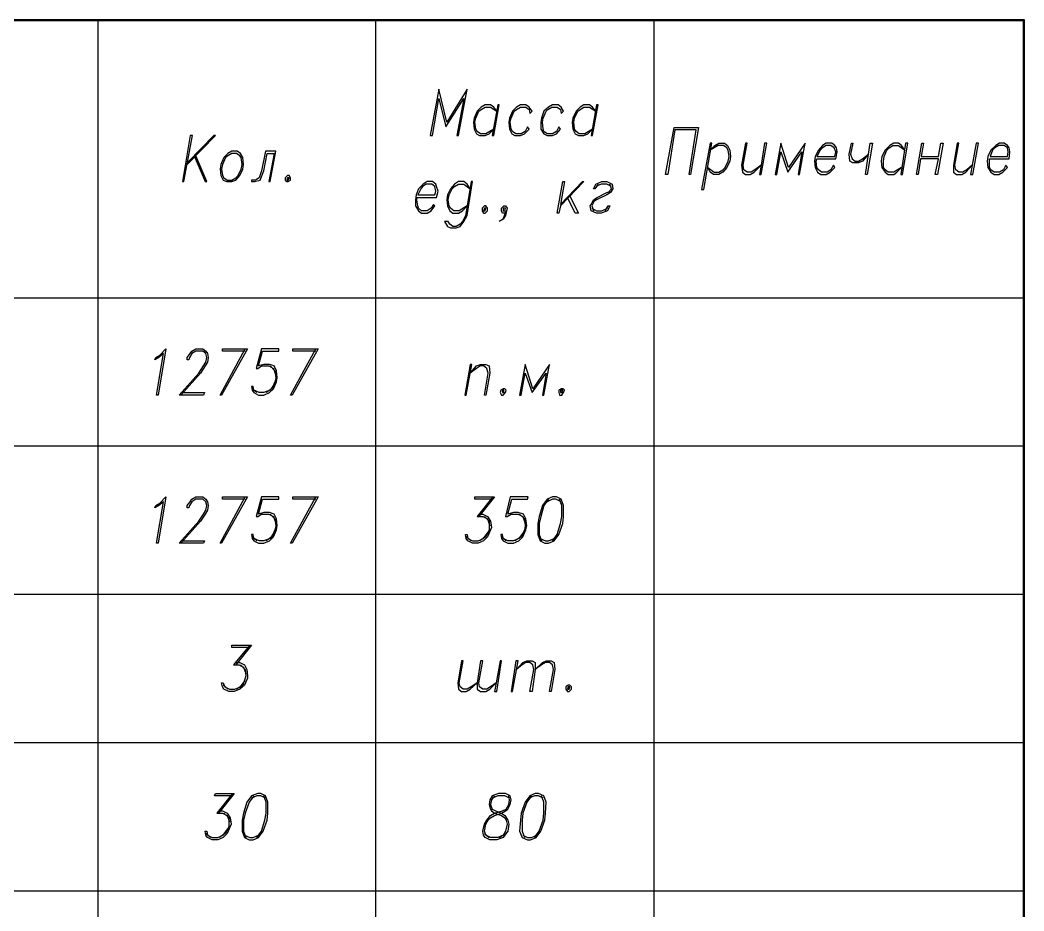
# Model space of a CAD drawing. Header units: millimetres. Extents: x 4241 to 6572, y 870 to 1291.
# Drawn here: x 5829.4 to 5883.6, y 1128.4 to 1176.5 of the extents above; entities that cross this region are included whole.
import ezdxf

# ---------------------------------------------------------------- set-up
doc = ezdxf.new("R2010")
doc.units = ezdxf.units.MM
doc.layers.add('PDF _0', color=7, linetype='Continuous')

msp = doc.modelspace()

# ---------------------------------------------------------------- linework, layer by layer
at = {"layer": 'PDF _0', "lineweight": 50}
msp.add_lwpolyline([(5883.6259, 977.5531), (5693.6273, 977.5531), (5693.6273, 1176.5266), (5883.6259, 1176.5266)], close=True, dxfattribs=at)
at = {"layer": 'PDF _0', "lineweight": 30}
for points in [[(5833.6285, 1176.5266), (5833.6285, 977.5531)], [(5848.615, 1176.5266), (5848.615, 977.5531)], [(5863.6439, 1176.5266), (5863.6439, 977.5531)], [(5693.6273, 1161.5401), (5883.6259, 1161.5401)], [(5693.6273, 1153.5388), (5883.6259, 1153.5388)], [(5693.6273, 1145.5376), (5883.6259, 1145.5376)], [(5693.6273, 1137.5363), (5883.6259, 1137.5363)], [(5693.6273, 1129.535), (5883.6259, 1129.535)]]:
    msp.add_lwpolyline(points, dxfattribs=at)
at = {"layer": 'PDF _0', "lineweight": 25}
for points in [[(5853.0179, 1170.3034), (5853.1025, 1170.3034), (5853.5682, 1172.8012), (5852.4675, 1171.0231), (5852.0442, 1172.8012), (5851.5785, 1170.3034), (5851.7055, 1170.3034), (5852.0442, 1172.2931), (5852.4252, 1170.7691), (5853.3989, 1172.2931)], [(5855.0076, 1170.6421), (5854.5843, 1170.3881), (5854.2879, 1170.3881), (5854.1186, 1170.5151), (5854.0339, 1170.6421), (5853.9916, 1171.0231), (5854.0339, 1171.2348), (5854.2032, 1171.6158), (5854.3302, 1171.7005), (5854.5419, 1171.8275), (5854.8383, 1171.8275), (5855.1769, 1171.6158), (5855.0076, 1171.8275), (5854.8383, 1171.9545), (5854.5419, 1171.9545), (5854.3302, 1171.8275), (5854.1186, 1171.6158), (5853.9492, 1171.2348), (5853.9069, 1171.0231), (5853.9492, 1170.6421), (5854.0762, 1170.3881), (5854.2456, 1170.3034), (5854.5419, 1170.3034), (5854.7536, 1170.3881)], [(5855.0076, 1170.3034), (5855.3039, 1171.9545), (5855.2193, 1171.9545), (5854.9229, 1170.3034)], [(5856.9127, 1170.6421), (5856.828, 1170.7691), (5856.701, 1170.5151), (5856.4893, 1170.3881), (5856.193, 1170.3881), (5856.0236, 1170.5151), (5855.939, 1170.6421), (5855.8966, 1171.0231), (5855.939, 1171.2348), (5856.1083, 1171.6158), (5856.2353, 1171.7005), (5856.447, 1171.8275), (5856.7433, 1171.8275), (5856.9127, 1171.7005), (5856.955, 1171.4888), (5857.082, 1171.6158), (5856.9127, 1171.8275), (5856.7433, 1171.9545), (5856.447, 1171.9545), (5856.2353, 1171.8275), (5856.0236, 1171.6158), (5855.8543, 1171.2348), (5855.812, 1171.0231), (5855.8543, 1170.6421), (5855.9813, 1170.3881), (5856.1506, 1170.3034), (5856.447, 1170.3034), (5856.6587, 1170.3881)], [(5858.6061, 1170.6421), (5858.5214, 1170.7691), (5858.3944, 1170.5151), (5858.1827, 1170.3881), (5857.8864, 1170.3881), (5857.717, 1170.5151), (5857.6747, 1170.6421), (5857.6324, 1171.0231), (5857.6747, 1171.2348), (5857.844, 1171.6158), (5857.9287, 1171.7005), (5858.1404, 1171.8275), (5858.4367, 1171.8275), (5858.6061, 1171.7005), (5858.6484, 1171.4888), (5858.7754, 1171.6158), (5858.6484, 1171.8275), (5858.4791, 1171.9545), (5858.1827, 1171.9545), (5857.971, 1171.8275), (5857.717, 1171.6158), (5857.59, 1171.2348), (5857.5477, 1171.0231), (5857.5477, 1170.6421), (5857.717, 1170.3881), (5857.8864, 1170.3034), (5858.1827, 1170.3034), (5858.3944, 1170.3881)], [(5860.3418, 1170.6421), (5859.9184, 1170.3881), (5859.6221, 1170.3881), (5859.4528, 1170.5151), (5859.3681, 1170.6421), (5859.3258, 1171.0231), (5859.3681, 1171.2348), (5859.5374, 1171.6158), (5859.6644, 1171.7005), (5859.8761, 1171.8275), (5860.1724, 1171.8275), (5860.5111, 1171.6158), (5860.3418, 1171.8275), (5860.1724, 1171.9545), (5859.8761, 1171.9545), (5859.6644, 1171.8275), (5859.4528, 1171.6158), (5859.2834, 1171.2348), (5859.2411, 1171.0231), (5859.2834, 1170.6421), (5859.4104, 1170.3881), (5859.5798, 1170.3034), (5859.8761, 1170.3034), (5860.0878, 1170.3881)], [(5860.3418, 1170.3034), (5860.6381, 1171.9545), (5860.5535, 1171.9545), (5860.2571, 1170.3034)], [(5864.4059, 1168.1867), (5864.2789, 1168.1867), (5864.7446, 1170.7268), (5866.057, 1170.7268), (5865.6336, 1168.1867), (5865.549, 1168.1867), (5865.93, 1170.5998), (5864.7869, 1170.5998)], [(5838.2854, 1167.8057), (5838.751, 1170.3034), (5838.624, 1170.3034), (5838.2007, 1167.8057)], [(5840.8678, 1169.4567), (5840.6561, 1169.3297), (5840.4444, 1169.118), (5840.2751, 1168.737), (5840.2328, 1168.483), (5840.2751, 1168.1443), (5840.4021, 1167.8903), (5840.5714, 1167.8057), (5840.8678, 1167.8057), (5841.0795, 1167.8903), (5841.2911, 1168.1443), (5841.4605, 1168.483), (5841.5028, 1168.737), (5841.4605, 1169.118), (5841.3335, 1169.3297), (5841.1641, 1169.4567)], [(5842.8575, 1167.8057), (5842.9422, 1167.8057), (5843.2385, 1169.4567), (5842.6882, 1169.4567), (5842.4765, 1168.3983), (5842.3495, 1168.0173), (5842.1378, 1167.8903), (5841.9261, 1167.8903), (5841.9261, 1167.8057), (5842.0955, 1167.8057), (5842.3918, 1167.8903), (5842.6035, 1168.3983), (5842.7728, 1169.3297), (5843.1539, 1169.3297)], [(5866.3533, 1167.3823), (5866.7767, 1169.8801), (5866.692, 1169.8801), (5866.2263, 1167.3823)], [(5866.565, 1168.5677), (5866.9037, 1168.3137), (5867.1577, 1168.3137), (5867.3694, 1168.4407), (5867.4964, 1168.5677), (5867.6657, 1168.9064), (5867.708, 1169.1604), (5867.6657, 1169.4991), (5867.581, 1169.6261), (5867.4117, 1169.7531), (5867.1154, 1169.7531), (5866.692, 1169.4991), (5866.946, 1169.7531), (5867.1577, 1169.8801), (5867.454, 1169.8801), (5867.6234, 1169.7531), (5867.7504, 1169.4991), (5867.7927, 1169.1604), (5867.7504, 1168.9064), (5867.581, 1168.5677), (5867.3694, 1168.3137), (5867.1577, 1168.1867), (5866.8613, 1168.1867), (5866.692, 1168.3137)], [(5869.4438, 1168.6947), (5869.1051, 1168.4407), (5868.8934, 1168.3137), (5868.6817, 1168.3137), (5868.5124, 1168.4407), (5868.4701, 1168.6947), (5868.6817, 1169.8801), (5868.5971, 1169.8801), (5868.3854, 1168.6947), (5868.4277, 1168.3137), (5868.5971, 1168.1867), (5868.8511, 1168.1867), (5869.0628, 1168.3137), (5869.4438, 1168.6947), (5869.3591, 1168.1867), (5869.4438, 1168.1867), (5869.7401, 1169.8801), (5869.6131, 1169.8801)], [(5870.2058, 1168.1867), (5870.2905, 1168.1867), (5870.5021, 1169.4144), (5870.8832, 1168.3137), (5871.6452, 1169.4144), (5871.4335, 1168.1867), (5871.5182, 1168.1867), (5871.8145, 1169.8801), (5870.9255, 1168.5677), (5870.5021, 1169.8801)], [(5872.4495, 1169.0334), (5873.4656, 1169.0334), (5873.5502, 1169.4144), (5873.5079, 1169.6261), (5873.4232, 1169.7531), (5873.2539, 1169.8801), (5872.9576, 1169.8801), (5872.7459, 1169.7531), (5872.5342, 1169.4991), (5872.3649, 1169.1604), (5872.3225, 1168.9064), (5872.3649, 1168.5677), (5872.4919, 1168.3137), (5872.6612, 1168.1867), (5872.9576, 1168.1867), (5873.1692, 1168.3137), (5873.4232, 1168.5677), (5873.3386, 1168.6947), (5873.2116, 1168.4407), (5872.9999, 1168.3137), (5872.7035, 1168.3137), (5872.5342, 1168.4407), (5872.4495, 1168.5677), (5872.4072, 1168.9064)], [(5873.4232, 1169.1604), (5873.4656, 1169.4144), (5873.3809, 1169.6261), (5873.2116, 1169.7531), (5872.9576, 1169.7531), (5872.7459, 1169.6261), (5872.6189, 1169.4991), (5872.4495, 1169.1604)], [(5875.2436, 1169.2874), (5874.905, 1168.9064), (5874.6933, 1168.8217), (5874.3969, 1168.8217), (5874.2276, 1168.9064), (5874.1853, 1169.2874), (5874.3123, 1169.8801), (5874.3969, 1169.8801), (5874.2699, 1169.2874), (5874.3546, 1169.0334), (5874.5239, 1168.9064), (5874.6933, 1168.9064), (5874.905, 1169.0334), (5875.2436, 1169.2874), (5875.3283, 1169.8801), (5875.4553, 1169.8801), (5875.159, 1168.1867), (5875.0743, 1168.1867)], [(5877.0217, 1168.5677), (5876.5983, 1168.3137), (5876.302, 1168.3137), (5876.1327, 1168.4407), (5876.048, 1168.5677), (5876.048, 1168.9064), (5876.0903, 1169.1604), (5876.2173, 1169.4991), (5876.3443, 1169.6261), (5876.556, 1169.7531), (5876.8524, 1169.7531), (5877.191, 1169.4991), (5877.0217, 1169.7531), (5876.8524, 1169.8801), (5876.5983, 1169.8801), (5876.3867, 1169.7531), (5876.1327, 1169.4991), (5875.9633, 1169.1604), (5875.921, 1168.9064), (5875.9633, 1168.5677), (5876.1327, 1168.3137), (5876.302, 1168.1867), (5876.5983, 1168.1867), (5876.7677, 1168.3137)], [(5877.064, 1168.1867), (5877.3604, 1169.8801), (5877.2334, 1169.8801), (5876.9794, 1168.1867)], [(5877.9107, 1168.1867), (5877.8261, 1168.1867), (5878.1224, 1169.8801), (5878.2071, 1169.8801), (5878.0801, 1169.1604), (5879.0114, 1169.1604), (5879.1384, 1169.8801), (5879.2654, 1169.8801), (5878.9691, 1168.1867), (5878.8421, 1168.1867), (5879.0114, 1169.0334), (5878.0377, 1169.0334)], [(5880.8318, 1168.6947), (5880.5355, 1168.4407), (5880.3238, 1168.3137), (5880.1121, 1168.3137), (5879.9428, 1168.4407), (5879.9005, 1168.6947), (5880.1121, 1169.8801), (5880.0275, 1169.8801), (5879.8158, 1168.6947), (5879.8158, 1168.3137), (5879.9851, 1168.1867), (5880.2815, 1168.1867), (5880.4932, 1168.3137), (5880.8318, 1168.6947), (5880.7472, 1168.1867), (5880.8742, 1168.1867), (5881.1705, 1169.8801), (5881.0435, 1169.8801)], [(5881.7632, 1169.0334), (5882.8216, 1169.0334), (5882.8639, 1169.4144), (5882.8216, 1169.6261), (5882.7369, 1169.7531), (5882.5676, 1169.8801), (5882.3135, 1169.8801), (5882.1019, 1169.7531), (5881.8479, 1169.4991), (5881.6785, 1169.1604), (5881.6362, 1168.9064), (5881.6785, 1168.5677), (5881.8479, 1168.3137), (5882.0172, 1168.1867), (5882.2712, 1168.1867), (5882.4829, 1168.3137), (5882.7369, 1168.5677), (5882.6522, 1168.6947), (5882.5252, 1168.4407), (5882.3135, 1168.3137), (5882.0172, 1168.3137), (5881.8479, 1168.4407), (5881.7632, 1168.5677), (5881.7632, 1168.9064)], [(5882.7369, 1169.1604), (5882.7792, 1169.4144), (5882.7369, 1169.6261), (5882.5676, 1169.7531), (5882.2712, 1169.7531), (5882.0595, 1169.6261), (5881.9325, 1169.4991), (5881.8055, 1169.1604)], [(5840.8678, 1169.3297), (5840.6561, 1169.2027), (5840.5291, 1169.118), (5840.3598, 1168.737), (5840.3174, 1168.483), (5840.3598, 1168.1443), (5840.4444, 1168.0173), (5840.6138, 1167.8903), (5840.8678, 1167.8903), (5841.0795, 1168.0173), (5841.2065, 1168.1443), (5841.3758, 1168.483), (5841.4181, 1168.737), (5841.3758, 1169.118), (5841.2911, 1169.2027), (5841.1218, 1169.3297)], [(5843.8735, 1168.1443), (5843.7465, 1168.0173), (5843.7465, 1167.8903), (5843.8312, 1167.8057), (5843.9159, 1167.8057), (5844.0429, 1167.8903), (5844.0429, 1168.0173), (5843.9582, 1168.1443)], [(5843.8735, 1168.0173), (5843.8312, 1167.8903), (5843.9159, 1167.8903), (5843.9582, 1168.0173)], [(5850.8588, 1166.959), (5851.9172, 1166.959), (5852.0018, 1167.2976), (5851.9172, 1167.5517), (5851.8748, 1167.6787), (5851.7055, 1167.8057), (5851.4091, 1167.8057), (5851.1975, 1167.6787), (5850.9435, 1167.4246), (5850.8165, 1167.086), (5850.7741, 1166.832), (5850.7741, 1166.4933), (5850.9435, 1166.2393), (5851.1128, 1166.1123), (5851.4091, 1166.1123), (5851.6208, 1166.2393), (5851.8325, 1166.4933), (5851.7478, 1166.578), (5851.6208, 1166.3663), (5851.4091, 1166.2393), (5851.1128, 1166.2393), (5850.9435, 1166.3663), (5850.9011, 1166.4933), (5850.8588, 1166.832)], [(5852.3405, 1165.6466), (5852.5098, 1165.3926), (5852.6792, 1165.3079), (5852.9755, 1165.3079), (5853.1872, 1165.3926), (5853.3989, 1165.6466), (5853.5682, 1165.9853), (5853.8646, 1167.8057), (5853.7799, 1167.8057), (5853.4835, 1165.9853), (5853.3142, 1165.6466), (5853.1872, 1165.5196), (5852.9755, 1165.3926), (5852.8062, 1165.3926), (5852.6369, 1165.5196), (5852.5522, 1165.6466)], [(5853.5682, 1166.4933), (5853.1449, 1166.2393), (5852.8485, 1166.2393), (5852.6792, 1166.3663), (5852.5945, 1166.4933), (5852.5522, 1166.832), (5852.5945, 1167.086), (5852.7639, 1167.4246), (5852.8909, 1167.5517), (5853.1025, 1167.6787), (5853.3989, 1167.6787), (5853.7376, 1167.4246), (5853.5682, 1167.6787), (5853.3989, 1167.8057), (5853.1025, 1167.8057), (5852.8909, 1167.6787), (5852.6792, 1167.4246), (5852.5098, 1167.086), (5852.4675, 1166.832), (5852.5098, 1166.4933), (5852.6369, 1166.2393), (5852.8062, 1166.1123), (5853.1025, 1166.1123), (5853.3142, 1166.2393)], [(5858.6061, 1166.578), (5859.7914, 1167.8057), (5859.8761, 1167.8057), (5858.6061, 1166.4933), (5858.5214, 1166.1123), (5858.4367, 1166.1123), (5858.7331, 1167.8057), (5858.8177, 1167.8057)], [(5851.8325, 1167.086), (5851.8748, 1167.2976), (5851.8325, 1167.5517), (5851.6632, 1167.6787), (5851.3668, 1167.6787), (5851.1551, 1167.5517), (5851.0705, 1167.4246), (5850.9011, 1167.086)], [(5854.4996, 1166.4933), (5854.3726, 1166.3663), (5854.3726, 1166.2393), (5854.4572, 1166.1123), (5854.5419, 1166.1123), (5854.6689, 1166.2393), (5854.6689, 1166.3663), (5854.5843, 1166.4933)], [(5854.4996, 1166.3663), (5854.4572, 1166.2393), (5854.5419, 1166.2393), (5854.5843, 1166.3663)], [(5855.5156, 1166.3663), (5855.5156, 1166.2393), (5855.6003, 1166.2393), (5855.6426, 1166.3663)], [(5836.8883, 1156.2906), (5836.8036, 1156.2906), (5837.1847, 1158.5343), (5836.9306, 1158.3227), (5836.719, 1158.1957), (5836.7613, 1158.3227), (5836.973, 1158.4497), (5837.3117, 1158.7883)], [(5853.5259, 1156.2906), (5853.8222, 1157.9417), (5853.7376, 1157.9417), (5853.4412, 1156.2906)], [(5854.5843, 1156.2906), (5854.4996, 1156.2906), (5854.7113, 1157.476), (5854.6266, 1157.73), (5854.4572, 1157.857), (5854.2879, 1157.857), (5854.0762, 1157.73), (5853.7376, 1157.476), (5854.0762, 1157.857), (5854.2879, 1157.9417), (5854.5843, 1157.9417), (5854.7536, 1157.857), (5854.7959, 1157.476)], [(5856.4047, 1156.2906), (5856.4893, 1156.2906), (5856.701, 1157.476), (5857.082, 1156.4176), (5857.844, 1157.476), (5857.6324, 1156.2906), (5857.717, 1156.2906), (5858.0134, 1157.9417), (5857.1243, 1156.6293), (5856.701, 1157.9417)], [(5855.5156, 1156.6293), (5855.3886, 1156.5446), (5855.3463, 1156.4176), (5855.4309, 1156.2906), (5855.5156, 1156.2906), (5855.6426, 1156.4176), (5855.685, 1156.5446), (5855.6003, 1156.6293)], [(5855.4733, 1156.5446), (5855.4733, 1156.4176), (5855.558, 1156.4176), (5855.558, 1156.5446)], [(5858.6484, 1156.6293), (5858.5214, 1156.5446), (5858.5214, 1156.4176), (5858.5637, 1156.2906), (5858.6907, 1156.2906), (5858.7754, 1156.4176), (5858.8177, 1156.5446), (5858.7331, 1156.6293)], [(5858.6061, 1156.5446), (5858.6061, 1156.4176), (5858.6907, 1156.4176), (5858.7331, 1156.5446)], [(5836.8883, 1148.2893), (5836.8036, 1148.2893), (5837.1847, 1150.5331), (5836.9306, 1150.3214), (5836.719, 1150.1944), (5836.7613, 1150.3214), (5836.973, 1150.4484), (5837.3117, 1150.7871)], [(5858.1827, 1150.7871), (5857.8864, 1150.6601), (5857.6324, 1150.3214), (5857.463, 1149.7287), (5857.3784, 1149.3477), (5857.3784, 1148.755), (5857.5054, 1148.4163), (5857.7594, 1148.2893), (5857.971, 1148.2893), (5858.2674, 1148.4163), (5858.5214, 1148.755), (5858.7331, 1149.3477), (5858.7754, 1149.7287), (5858.7754, 1150.3214), (5858.6484, 1150.6601), (5858.3944, 1150.7871)], [(5854.1186, 1140.7537), (5853.7799, 1140.542), (5853.5682, 1140.415), (5853.3565, 1140.415), (5853.1872, 1140.542), (5853.1449, 1140.7537), (5853.3565, 1141.9391), (5853.2719, 1141.9391), (5853.0602, 1140.7537), (5853.1025, 1140.415), (5853.2719, 1140.288), (5853.5259, 1140.288), (5853.7376, 1140.415), (5854.1186, 1140.7537), (5854.1186, 1140.415), (5854.2879, 1140.288), (5854.5843, 1140.288), (5854.7959, 1140.415), (5855.1346, 1140.7537), (5855.0499, 1140.288), (5855.1769, 1140.288), (5855.4309, 1141.9391), (5855.3463, 1141.9391), (5855.1346, 1140.7537), (5854.8383, 1140.542), (5854.6266, 1140.415), (5854.4149, 1140.415), (5854.2456, 1140.542), (5854.2032, 1140.7537), (5854.4149, 1141.9391), (5854.2879, 1141.9391)], [(5856.0236, 1140.288), (5856.32, 1141.9391), (5856.193, 1141.9391), (5855.939, 1140.288)], [(5857.082, 1140.288), (5856.955, 1140.288), (5857.1667, 1141.4734), (5857.1243, 1141.7274), (5856.955, 1141.8544), (5856.7433, 1141.8544), (5856.5317, 1141.7274), (5856.2353, 1141.4734), (5856.574, 1141.8544), (5856.7857, 1141.9391), (5857.082, 1141.9391), (5857.2513, 1141.8544), (5857.2513, 1141.4734)], [(5858.098, 1140.288), (5858.0134, 1140.288), (5858.225, 1141.4734), (5858.1827, 1141.7274), (5858.0134, 1141.8544), (5857.8017, 1141.8544), (5857.59, 1141.7274), (5857.2513, 1141.4734), (5857.6324, 1141.8544), (5857.844, 1141.9391), (5858.098, 1141.9391), (5858.2674, 1141.8544), (5858.3097, 1141.4734)], [(5859.0294, 1140.6267), (5858.9024, 1140.542), (5858.9024, 1140.415), (5858.9871, 1140.288), (5859.0717, 1140.288), (5859.1987, 1140.415), (5859.1987, 1140.542), (5859.1141, 1140.6267)], [(5859.0294, 1140.542), (5858.9871, 1140.415), (5859.0717, 1140.415), (5859.1141, 1140.542)], [(5842.2648, 1134.7845), (5841.9261, 1134.6575), (5841.6721, 1134.3188), (5841.5028, 1133.7261), (5841.4181, 1133.3451), (5841.4181, 1132.7524), (5841.5451, 1132.4138), (5841.7991, 1132.2868), (5842.0108, 1132.2868), (5842.3072, 1132.4138), (5842.5612, 1132.7524), (5842.7728, 1133.3451), (5842.8152, 1133.7261), (5842.8152, 1134.3188), (5842.6882, 1134.6575), (5842.4342, 1134.7845)], [(5855.2616, 1134.7845), (5854.9229, 1134.6575), (5854.7959, 1134.4458), (5854.7536, 1134.1918), (5854.8383, 1133.9378), (5854.8806, 1133.8532), (5855.0499, 1133.7261), (5855.4309, 1133.5991), (5855.6003, 1133.4721), (5855.685, 1133.3451), (5855.7273, 1133.1335), (5855.6426, 1132.7524), (5855.5156, 1132.5408), (5855.2193, 1132.4138), (5854.8383, 1132.4138), (5854.5843, 1132.5408), (5854.4996, 1132.7524), (5854.5843, 1133.1335), (5854.7113, 1133.3451), (5854.8383, 1133.4721), (5855.0499, 1133.5991), (5855.4309, 1133.7261), (5855.6426, 1133.8532), (5855.7696, 1133.9378), (5855.8966, 1134.1918), (5855.939, 1134.4458), (5855.8966, 1134.6575), (5855.6426, 1134.7845)], [(5857.2513, 1134.7845), (5856.955, 1134.6575), (5856.701, 1134.3188), (5856.4893, 1133.7261), (5856.447, 1133.3451), (5856.4047, 1132.7524), (5856.5317, 1132.4138), (5856.828, 1132.2868), (5856.9973, 1132.2868), (5857.2937, 1132.4138), (5857.5477, 1132.7524), (5857.7594, 1133.3451), (5857.8017, 1133.7261), (5857.844, 1134.3188), (5857.717, 1134.6575), (5857.4207, 1134.7845)]]:
    msp.add_lwpolyline(points, close=True, dxfattribs=at)
for points in [[(5838.4547, 1168.737), (5839.9787, 1170.3034), (5839.8941, 1170.3034), (5838.497, 1168.864)], [(5838.8357, 1169.2027), (5839.4284, 1167.8057), (5839.5131, 1167.8057), (5838.9204, 1169.2027)], [(5860.6381, 1167.6787), (5860.4688, 1167.4246), (5860.3841, 1167.4246), (5860.5111, 1167.6787), (5860.8498, 1167.8057), (5861.1038, 1167.8057), (5861.4002, 1167.6787), (5861.4425, 1167.4246), (5861.3155, 1167.213), (5861.1038, 1167.086), (5860.5535, 1166.832), (5860.3418, 1166.705)], [(5861.0191, 1166.2393), (5861.1885, 1166.4933), (5861.2732, 1166.4933), (5861.1461, 1166.2393), (5860.8075, 1166.1123), (5860.5535, 1166.1123), (5860.2571, 1166.2393), (5860.2148, 1166.4933), (5860.2571, 1166.578), (5860.3841, 1166.832), (5860.5958, 1166.959), (5861.1038, 1167.213), (5861.3155, 1167.2976)], [(5861.3578, 1167.5517), (5861.1038, 1167.6787), (5860.8075, 1167.6787), (5860.5111, 1167.5517)], [(5861.1885, 1167.213), (5861.3578, 1167.4246), (5861.2732, 1167.6787)], [(5859.0717, 1167.086), (5859.5798, 1166.1123), (5859.4104, 1166.1123), (5858.9871, 1166.959)], [(5860.4688, 1166.832), (5860.3418, 1166.578), (5860.2995, 1166.4933), (5860.3841, 1166.2393)], [(5855.5156, 1165.7736), (5855.685, 1166.2393), (5855.6003, 1166.1123), (5855.4733, 1166.1123), (5855.4309, 1166.2393), (5855.4309, 1166.3663), (5855.558, 1166.4933), (5855.6426, 1166.4933), (5855.7273, 1166.3663), (5855.6426, 1165.9853), (5855.5156, 1165.7736), (5855.3039, 1165.6466)], [(5860.2995, 1166.3663), (5860.5535, 1166.2393), (5860.8498, 1166.2393), (5861.1461, 1166.3663)], [(5855.6003, 1166.1123), (5855.6426, 1165.9853)], [(5838.1584, 1156.4176), (5839.3861, 1156.4176), (5839.3437, 1156.2906), (5838.0313, 1156.2906), (5839.0897, 1157.476), (5839.3437, 1157.857), (5839.4707, 1158.0687), (5839.5131, 1158.3227), (5839.4707, 1158.5343), (5839.3014, 1158.6613), (5838.9204, 1158.6613), (5838.7087, 1158.5343), (5838.5817, 1158.3227), (5838.5394, 1158.1957), (5838.4547, 1158.1957), (5838.4547, 1158.3227), (5838.624, 1158.5343), (5838.7087, 1158.6613), (5838.9204, 1158.7883), (5839.3014, 1158.7883), (5839.4707, 1158.6613), (5839.5554, 1158.5343), (5839.5977, 1158.3227), (5839.5554, 1158.0687), (5839.4284, 1157.857), (5839.1744, 1157.476), (5838.116, 1156.2906)], [(5841.5875, 1158.6613), (5840.3598, 1158.6613), (5840.3598, 1158.7883), (5841.7145, 1158.7883), (5840.3174, 1156.2906), (5840.2328, 1156.2906), (5841.5875, 1158.7883)], [(5843.1539, 1156.8833), (5842.9422, 1156.5446), (5842.6035, 1156.4176), (5842.3495, 1156.4176), (5842.0532, 1156.5446), (5842.0108, 1156.7563), (5841.9261, 1156.7563), (5841.9685, 1156.5446), (5842.0532, 1156.4176), (5842.3072, 1156.2906), (5842.6035, 1156.2906), (5842.8998, 1156.4176), (5843.1115, 1156.6293), (5843.2809, 1157.0103), (5843.3232, 1157.222), (5843.2809, 1157.603), (5843.1539, 1157.857), (5842.8998, 1157.9417), (5842.6035, 1157.9417), (5842.3072, 1157.857), (5842.5188, 1158.6613), (5843.4079, 1158.6613), (5843.4079, 1158.7883), (5842.4765, 1158.7883), (5842.1802, 1157.73), (5842.2648, 1157.73), (5842.4765, 1157.857), (5842.8575, 1157.857), (5843.1115, 1157.73), (5843.2385, 1157.349)], [(5845.3976, 1158.6613), (5844.1699, 1158.6613), (5844.1699, 1158.7883), (5845.5246, 1158.7883), (5844.1276, 1156.2906), (5844.0429, 1156.2906), (5845.3976, 1158.7883)], [(5842.9422, 1157.857), (5843.1962, 1157.603), (5843.2385, 1157.222), (5843.1962, 1157.0103), (5843.0269, 1156.6293), (5842.7305, 1156.4176)], [(5842.2225, 1156.4176), (5841.9685, 1156.6293)], [(5838.1584, 1148.4163), (5839.3861, 1148.4163), (5839.3437, 1148.2893), (5838.0313, 1148.2893), (5839.0897, 1149.4747), (5839.3437, 1149.8557), (5839.4707, 1150.0674), (5839.5131, 1150.3214), (5839.4707, 1150.5331), (5839.3014, 1150.6601), (5838.9204, 1150.6601), (5838.7087, 1150.5331), (5838.5817, 1150.3214), (5838.5394, 1150.1944), (5838.4547, 1150.1944), (5838.4547, 1150.3214), (5838.624, 1150.5331), (5838.7087, 1150.6601), (5838.9204, 1150.7871), (5839.3014, 1150.7871), (5839.4707, 1150.6601), (5839.5554, 1150.5331), (5839.5977, 1150.3214), (5839.5554, 1150.0674), (5839.4284, 1149.8557), (5839.1744, 1149.4747), (5838.116, 1148.2893)], [(5841.5875, 1150.6601), (5840.3598, 1150.6601), (5840.3598, 1150.7871), (5841.7145, 1150.7871), (5840.3174, 1148.2893), (5840.2328, 1148.2893), (5841.5875, 1150.7871)], [(5843.1539, 1148.882), (5842.9422, 1148.5433), (5842.6035, 1148.4163), (5842.3495, 1148.4163), (5842.0532, 1148.5433), (5842.0108, 1148.755), (5841.9261, 1148.755), (5841.9685, 1148.5433), (5842.0532, 1148.4163), (5842.3072, 1148.2893), (5842.6035, 1148.2893), (5842.8998, 1148.4163), (5843.1115, 1148.628), (5843.2809, 1149.009), (5843.3232, 1149.2207), (5843.2809, 1149.6017), (5843.1539, 1149.8557), (5842.8998, 1149.9404), (5842.6035, 1149.9404), (5842.3072, 1149.8557), (5842.5188, 1150.6601), (5843.4079, 1150.6601), (5843.4079, 1150.7871), (5842.4765, 1150.7871), (5842.1802, 1149.7287), (5842.2648, 1149.7287), (5842.4765, 1149.8557), (5842.8575, 1149.8557), (5843.1115, 1149.7287), (5843.2385, 1149.3477)], [(5845.3976, 1150.6601), (5844.1699, 1150.6601), (5844.1699, 1150.7871), (5845.5246, 1150.7871), (5844.1276, 1148.2893), (5844.0429, 1148.2893), (5845.3976, 1150.7871)], [(5854.9229, 1150.6601), (5853.9916, 1150.6601), (5853.9916, 1150.7871), (5855.0499, 1150.7871), (5854.2032, 1149.7287)], [(5854.9653, 1150.7871), (5854.1186, 1149.7287), (5854.4149, 1149.7287), (5854.6689, 1149.6017), (5854.7959, 1149.2207)], [(5856.6163, 1148.882), (5856.3623, 1148.5433), (5856.066, 1148.4163), (5855.7696, 1148.4163), (5855.5156, 1148.5433), (5855.4733, 1148.755), (5855.3886, 1148.755), (5855.4309, 1148.5433), (5855.5156, 1148.4163), (5855.7696, 1148.2893), (5856.066, 1148.2893), (5856.3623, 1148.4163), (5856.574, 1148.628), (5856.7433, 1149.009), (5856.7857, 1149.2207), (5856.7433, 1149.6017), (5856.6163, 1149.8557), (5856.32, 1149.9404), (5856.066, 1149.9404), (5855.7696, 1149.8557), (5855.9813, 1150.6601), (5856.828, 1150.6601), (5856.8703, 1150.7871), (5855.8966, 1150.7871), (5855.6426, 1149.7287), (5855.7273, 1149.7287), (5855.939, 1149.8557), (5856.32, 1149.8557), (5856.574, 1149.7287), (5856.701, 1149.3477)], [(5857.971, 1150.6601), (5857.717, 1150.3214), (5857.5477, 1149.7287), (5857.463, 1149.3477), (5857.463, 1148.755), (5857.59, 1148.4163)], [(5858.6484, 1150.5331), (5858.3521, 1150.6601), (5858.1827, 1150.6601), (5857.8864, 1150.5331)], [(5858.1827, 1148.4163), (5858.4367, 1148.755), (5858.6061, 1149.3477), (5858.6907, 1149.7287), (5858.6907, 1150.3214), (5858.5637, 1150.6601)], [(5842.9422, 1149.8557), (5843.1962, 1149.6017), (5843.2385, 1149.2207), (5843.1962, 1149.009), (5843.0269, 1148.628), (5842.7305, 1148.4163)], [(5854.2456, 1149.8557), (5854.4149, 1149.8557), (5854.6689, 1149.7287), (5854.8383, 1149.4747), (5854.8806, 1149.136), (5854.8383, 1149.009), (5854.6689, 1148.628), (5854.4572, 1148.4163), (5854.1609, 1148.2893), (5853.8646, 1148.2893), (5853.6106, 1148.4163), (5853.5259, 1148.5433), (5853.4835, 1148.755), (5853.5682, 1148.755), (5853.6106, 1148.5433), (5853.8646, 1148.4163), (5854.1609, 1148.4163), (5854.4572, 1148.5433), (5854.7113, 1148.882)], [(5854.4996, 1149.7287), (5854.7536, 1149.4747), (5854.7536, 1149.136), (5854.7536, 1149.009), (5854.5843, 1148.628), (5854.2456, 1148.4163)], [(5856.4047, 1149.8557), (5856.6587, 1149.6017), (5856.701, 1149.2207), (5856.6587, 1149.009), (5856.4893, 1148.628), (5856.1506, 1148.4163)], [(5842.2225, 1148.4163), (5841.9685, 1148.628)], [(5853.7799, 1148.4163), (5853.5259, 1148.628)], [(5855.685, 1148.4163), (5855.4309, 1148.628)], [(5857.5054, 1148.5433), (5857.8017, 1148.4163), (5857.971, 1148.4163), (5858.2674, 1148.5433)], [(5841.7991, 1142.6588), (5840.8678, 1142.6588), (5840.8678, 1142.7858), (5841.9261, 1142.7858), (5841.0795, 1141.7274)], [(5841.8415, 1142.7858), (5840.9524, 1141.7274), (5841.2488, 1141.7274), (5841.5028, 1141.6004), (5841.6298, 1141.2617)], [(5841.0795, 1141.8544), (5841.2911, 1141.8544), (5841.5451, 1141.7274), (5841.6721, 1141.4734), (5841.7145, 1141.1347), (5841.7145, 1141.0077), (5841.5451, 1140.6267), (5841.2911, 1140.415), (5840.9948, 1140.288), (5840.6984, 1140.288), (5840.4444, 1140.415), (5840.3598, 1140.542), (5840.3174, 1140.7537), (5840.4021, 1140.7537), (5840.4868, 1140.542), (5840.7408, 1140.415), (5841.0371, 1140.415), (5841.3335, 1140.542), (5841.5875, 1140.8807)], [(5841.3335, 1141.7274), (5841.5875, 1141.4734), (5841.6298, 1141.1347), (5841.5875, 1141.0077), (5841.4605, 1140.6267), (5841.1218, 1140.415)], [(5840.6561, 1140.415), (5840.4021, 1140.6267)], [(5840.9101, 1134.6575), (5839.9364, 1134.6575), (5839.9787, 1134.7845), (5840.9948, 1134.7845), (5840.1481, 1133.7261)], [(5840.9101, 1134.7845), (5840.0634, 1133.7261), (5840.3598, 1133.7261), (5840.6138, 1133.5991), (5840.7408, 1133.2605)], [(5842.0532, 1134.6575), (5841.7991, 1134.3188), (5841.5875, 1133.7261), (5841.5028, 1133.3451), (5841.5028, 1132.7524), (5841.6298, 1132.4138)], [(5842.6882, 1134.5305), (5842.4342, 1134.6575), (5842.2225, 1134.6575), (5841.9261, 1134.5305)], [(5842.2225, 1132.4138), (5842.4765, 1132.7524), (5842.6458, 1133.3451), (5842.7305, 1133.7261), (5842.7305, 1134.3188), (5842.6035, 1134.6575)], [(5855.0499, 1134.6575), (5854.8806, 1134.4458), (5854.8383, 1134.1918), (5854.9229, 1133.9378), (5855.0923, 1133.8532), (5855.4309, 1133.7261), (5855.6003, 1133.5991), (5855.7696, 1133.3451), (5855.812, 1133.1335), (5855.7696, 1132.7524), (5855.6003, 1132.5408), (5855.5156, 1132.4138), (5855.1769, 1132.2868), (5854.7959, 1132.2868), (5854.5419, 1132.4138), (5854.4572, 1132.5408), (5854.4149, 1132.7524), (5854.4996, 1133.1335), (5854.6266, 1133.3451), (5854.8383, 1133.5991), (5855.0499, 1133.7261), (5855.4733, 1133.8532), (5855.685, 1133.9378), (5855.812, 1134.1918), (5855.8543, 1134.4458), (5855.812, 1134.6575)], [(5855.8543, 1134.5305), (5855.6003, 1134.6575), (5855.2193, 1134.6575), (5854.9229, 1134.5305)], [(5857.0397, 1134.6575), (5856.7857, 1134.3188), (5856.574, 1133.7261), (5856.5317, 1133.3451), (5856.5317, 1132.7524), (5856.6587, 1132.4138)], [(5857.6747, 1134.5305), (5857.4207, 1134.6575), (5857.209, 1134.6575), (5856.9127, 1134.5305)], [(5857.209, 1132.4138), (5857.463, 1132.7524), (5857.6747, 1133.3451), (5857.717, 1133.7261), (5857.717, 1134.3188), (5857.59, 1134.6575)], [(5840.1904, 1133.8532), (5840.3598, 1133.8532), (5840.6138, 1133.7261), (5840.7831, 1133.4721), (5840.8254, 1133.1335), (5840.7831, 1133.0065), (5840.6138, 1132.6254), (5840.4021, 1132.4138), (5840.1058, 1132.2868), (5839.8094, 1132.2868), (5839.5554, 1132.4138), (5839.4707, 1132.5408), (5839.4284, 1132.7524), (5839.5131, 1132.7524), (5839.5554, 1132.5408), (5839.8094, 1132.4138), (5840.1058, 1132.4138), (5840.4021, 1132.5408), (5840.6561, 1132.8794)], [(5840.4444, 1133.7261), (5840.6984, 1133.4721), (5840.6984, 1133.1335), (5840.6984, 1133.0065), (5840.5291, 1132.6254), (5840.1904, 1132.4138)], [(5839.7247, 1132.4138), (5839.4707, 1132.6254)], [(5841.5451, 1132.5408), (5841.8415, 1132.4138), (5842.0108, 1132.4138), (5842.3072, 1132.5408)], [(5854.4996, 1132.6254), (5854.7536, 1132.4138)], [(5855.3039, 1132.4138), (5855.6426, 1132.6254)], [(5856.574, 1132.5408), (5856.828, 1132.4138), (5857.0397, 1132.4138), (5857.336, 1132.5408)]]:
    msp.add_lwpolyline(points, dxfattribs=at)

doc.saveas('drawing.dxf')
